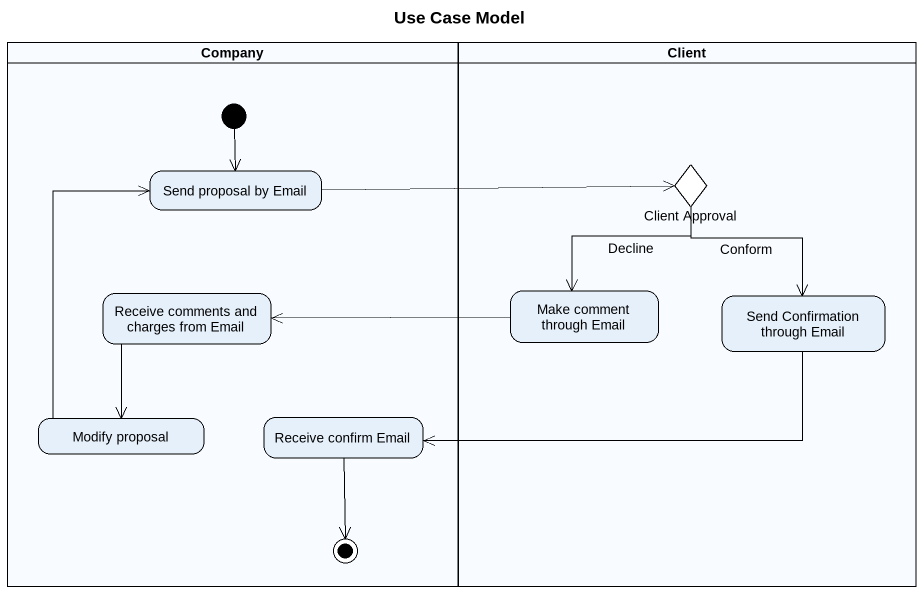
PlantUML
@startuml
title Use Case Model
hide empty description
state Company <<partition>> {
  state "Send proposal by Email" as Send_proposal_by_Email
  state "Receive comments and charges from Email" as Receive_comments_and
  state "Modify proposal" as Modify_proposal
  state "Receive confirm Email" as Receive_confirm_Email
  [*] --> Send_proposal_by_Email
  Receive_confirm_Email --> [*]
}
state Client <<partition>> {
  state "Client Approval" as Client_Approval <<choice>>
  state "Make comment through Email" as Make_comment_through_Email
  state "Send Confirmation through Email" as Send_Confirmation_through
}
Client_Approval --> Make_comment_through_Email : Decline
Client_Approval --> Send_Confirmation_through : Conform
Send_proposal_by_Email -right-> Client_Approval
Receive_comments_and --> Modify_proposal
Make_comment_through_Email -left-> Receive_comments_and
Send_Confirmation_through -left-> Receive_confirm_Email
Modify_proposal -up-> Send_proposal_by_Email
@enduml
